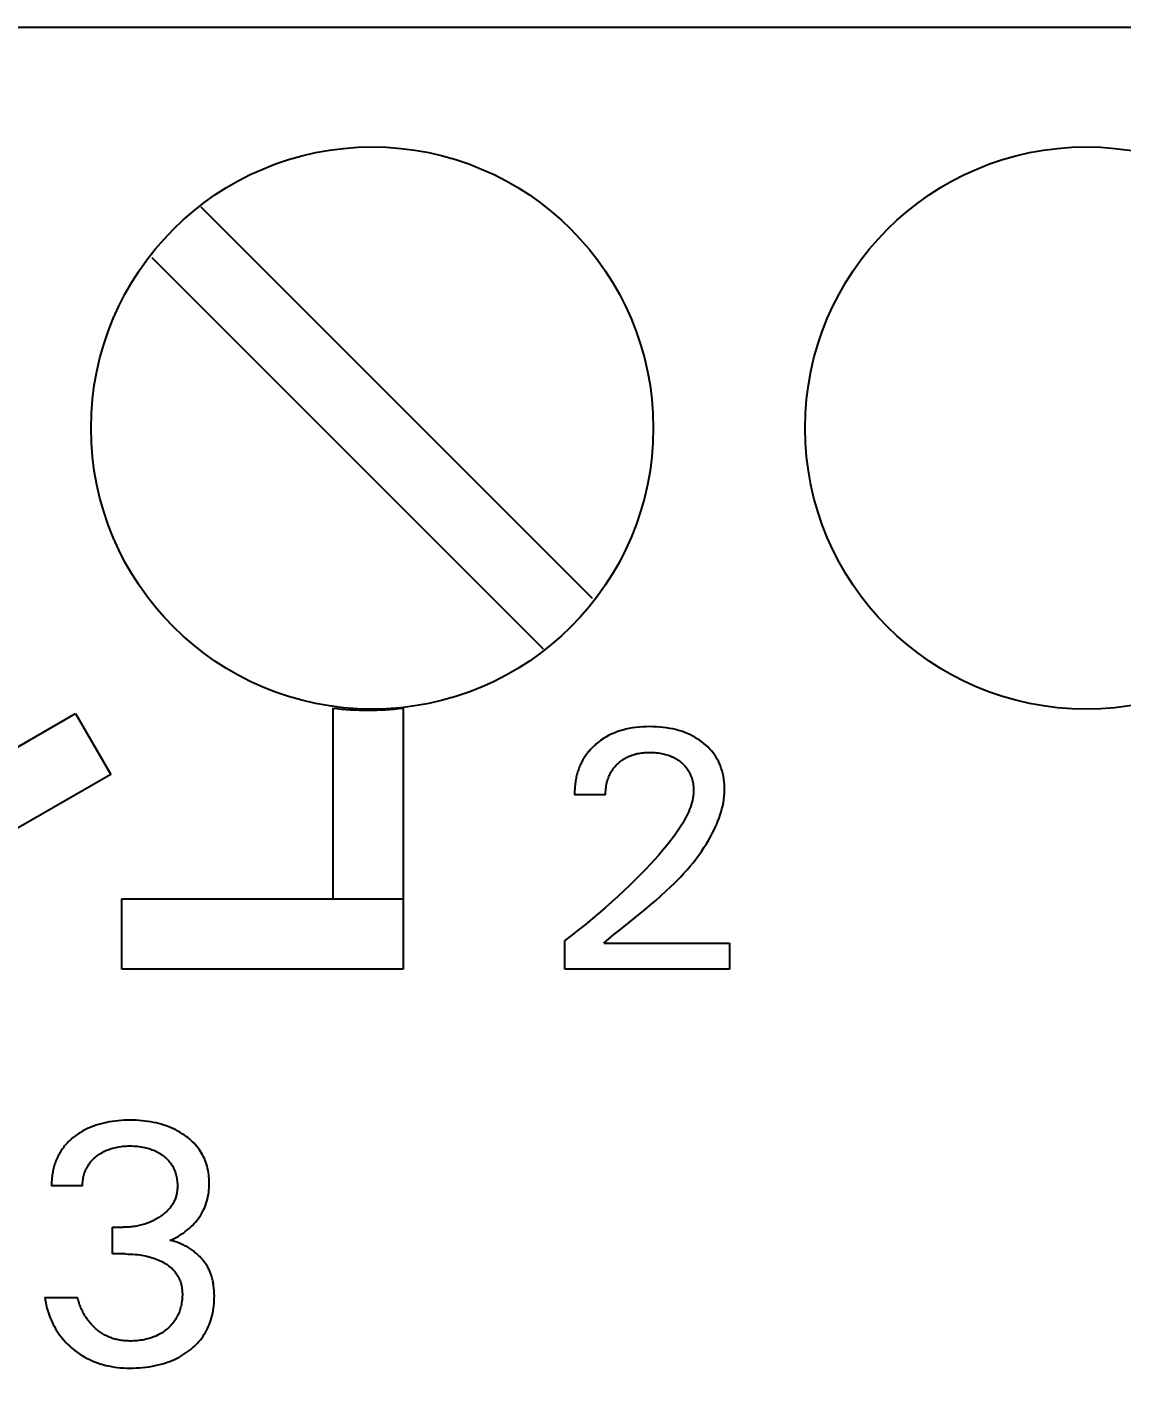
# Model space of a CAD drawing. Extents: x 0 to 420, y 0 to 297.
# Drawn here: x 155.44 to 163.22, y 171.09 to 180.86 of the extents above; entities that cross this region are included whole.
import ezdxf
from ezdxf.enums import TextEntityAlignment as Align

# ---------------------------------------------------------------- set-up
doc = ezdxf.new("R2010")
doc.units = 0
doc.header["$LTSCALE"] = 23.1
doc.layers.add('10000_FRONT', color=7, linetype='CONTINUOUS')
doc.layers.add('10100_DIM_FRONT', color=7, linetype='CONTINUOUS')
doc.dimstyles.get("Standard").update_dxf_attribs({"dimtxt": 2.5, "dimasz": 2.5, "dimexe": 1.25, "dimexo": 0.625, "dimtad": 1, "dimcen": 2.5, "dimazin": 3, "dimtfac": 1, "dimtmove": 0, "dimatfit": 3})

# ---------------------------------------------------------------- blocks, each defined once
blk = doc.blocks.new('*D1')
at = {"layer": '10100_DIM_FRONT', "color": 7, "linetype": 'CONTINUOUS'}
for p, q in [((138.9631, 175.0064), (138.9631, 152.8464)), ((183.2631, 170.8564), (183.2631, 152.8464)), ((138.9631, 154.8464), (161.1131, 154.8464)), ((183.2631, 154.8464), (161.1131, 154.8464))]:
    blk.add_line(p, q, dxfattribs=at)
for points in [[(142.4631, 155.3464), (138.9631, 154.8464), (142.4631, 154.3464)], [(179.7631, 154.3464), (183.2631, 154.8464), (179.7631, 155.3464)]]:
    blk.add_solid(points, dxfattribs=at)
blk.add_text('44.3', height=3.5, dxfattribs=at).set_placement((155.9642, 155.7214), (165.9642, 155.7214), align=Align.FIT)

msp = doc.modelspace()

# ---------------------------------------------------------------- linework, layer by layer
at = {"layer": '10000_FRONT', "color": 7, "linetype": 'CONTINUOUS'}
for p, q in [((182.2631, 180.8564), (148.7631, 180.8564)), ((159.4607, 176.7924), (156.6758, 179.5773)), ((156.3256, 179.2204), (159.1105, 176.4355)), ((153.4992, 174.6564), (155.7831, 175.9751)), ((155.7831, 175.9751), (156.0331, 175.542)), ((157.6131, 176.014), (157.6131, 174.6564)), ((158.1131, 176.014), (158.1131, 174.1564)), ((159.6557, 175.8514), (159.6347, 175.8442)), ((159.677, 175.8577), (159.6557, 175.8514)), ((159.6985, 175.8633), (159.677, 175.8577)), ((159.7202, 175.868), (159.6985, 175.8633)), ((159.7444, 175.8724), (159.7202, 175.868)), ((159.7687, 175.8759), (159.7444, 175.8724)), ((159.7931, 175.8785), (159.7687, 175.8759)), ((159.8176, 175.8803), (159.7931, 175.8785)), ((159.8422, 175.8813), (159.8176, 175.8803)), ((159.8668, 175.8817), (159.8422, 175.8813)), ((159.8907, 175.8814), (159.8668, 175.8817)), ((159.9147, 175.8805), (159.8907, 175.8814)), ((159.9386, 175.8789), (159.9147, 175.8805)), ((159.9624, 175.8766), (159.9386, 175.8789)), ((159.9862, 175.8735), (159.9624, 175.8766)), ((160.0099, 175.8697), (159.9862, 175.8735)), ((160.031, 175.8655), (160.0099, 175.8697)), ((160.0521, 175.8606), (160.031, 175.8655)), ((160.0729, 175.855), (160.0521, 175.8606)), ((160.0936, 175.8486), (160.0729, 175.855)), ((160.1139, 175.8415), (160.0936, 175.8486)), ((159.4811, 175.7535), (159.475, 175.748)), ((159.4872, 175.7588), (159.4811, 175.7535)), ((159.5037, 175.7721), (159.4872, 175.7588)), ((159.5207, 175.7847), (159.5037, 175.7721)), ((159.5382, 175.7965), (159.5207, 175.7847)), ((159.5563, 175.8075), (159.5382, 175.7965)), ((159.5748, 175.8177), (159.5563, 175.8075)), ((159.5937, 175.8271), (159.5748, 175.8177)), ((159.614, 175.8361), (159.5937, 175.8271)), ((159.6347, 175.8442), (159.614, 175.8361)), ((160.134, 175.8335), (160.1139, 175.8415)), ((160.1524, 175.8253), (160.134, 175.8335)), ((160.1706, 175.8163), (160.1524, 175.8253)), ((160.1883, 175.8067), (160.1706, 175.8163)), ((160.2057, 175.7962), (160.1883, 175.8067)), ((160.2226, 175.7851), (160.2057, 175.7962)), ((160.239, 175.7733), (160.2226, 175.7851)), ((160.2535, 175.7619), (160.239, 175.7733)), ((160.2675, 175.75), (160.2535, 175.7619)), ((160.281, 175.7374), (160.2675, 175.75)), ((159.397, 175.6534), (159.3926, 175.6458)), ((159.4016, 175.6608), (159.397, 175.6534)), ((159.406, 175.6677), (159.4016, 175.6608)), ((159.4105, 175.6744), (159.406, 175.6677)), ((159.4152, 175.6811), (159.4105, 175.6744)), ((159.42, 175.6877), (159.4152, 175.6811)), ((159.425, 175.6942), (159.42, 175.6877)), ((159.4301, 175.7006), (159.425, 175.6942)), ((159.4353, 175.7068), (159.4301, 175.7006)), ((159.4406, 175.713), (159.4353, 175.7068)), ((159.4461, 175.7191), (159.4406, 175.713)), ((159.4516, 175.7251), (159.4461, 175.7191)), ((159.4573, 175.731), (159.4516, 175.7251)), ((159.4631, 175.7368), (159.4573, 175.731)), ((159.469, 175.7424), (159.4631, 175.7368)), ((159.475, 175.748), (159.469, 175.7424)), ((159.6779, 175.648), (159.6862, 175.6532)), ((159.6862, 175.6532), (159.6946, 175.6581)), ((159.6946, 175.6581), (159.7032, 175.6627)), ((159.7032, 175.6627), (159.7122, 175.6671)), ((159.7122, 175.6671), (159.7214, 175.6713)), ((159.7214, 175.6713), (159.7307, 175.6751)), ((159.7307, 175.6751), (159.7401, 175.6786)), ((159.7401, 175.6786), (159.7497, 175.6818)), ((159.7497, 175.6818), (159.7593, 175.6847)), ((159.7593, 175.6847), (159.7691, 175.6873)), ((159.7691, 175.6873), (159.7789, 175.6896)), ((159.7789, 175.6896), (159.7897, 175.6918)), ((159.7897, 175.6918), (159.8006, 175.6937)), ((159.8006, 175.6937), (159.8116, 175.6952)), ((159.8116, 175.6952), (159.8226, 175.6964)), ((159.8226, 175.6964), (159.8336, 175.6974)), ((159.8336, 175.6974), (159.8446, 175.698)), ((159.8446, 175.698), (159.8557, 175.6984)), ((159.8557, 175.6984), (159.8668, 175.6986)), ((159.8668, 175.6986), (159.8791, 175.6985)), ((159.8791, 175.6985), (159.8914, 175.698)), ((159.8914, 175.698), (159.9037, 175.6973)), ((159.9037, 175.6973), (159.9159, 175.6962)), ((159.9159, 175.6962), (159.9281, 175.6948)), ((159.9281, 175.6948), (159.9403, 175.6931)), ((159.9403, 175.6931), (159.9524, 175.6909)), ((159.9524, 175.6909), (159.9619, 175.689)), ((159.9619, 175.689), (159.9714, 175.6868)), ((159.9714, 175.6868), (159.9808, 175.6843)), ((159.9808, 175.6843), (159.9901, 175.6816)), ((159.9901, 175.6816), (159.9993, 175.6787)), ((159.9993, 175.6787), (160.0084, 175.6754)), ((160.0084, 175.6754), (160.0174, 175.6719)), ((160.0174, 175.6719), (160.0263, 175.668)), ((160.0263, 175.668), (160.0346, 175.6642)), ((160.0346, 175.6642), (160.0427, 175.66)), ((160.0427, 175.66), (160.0507, 175.6556)), ((160.0507, 175.6556), (160.0586, 175.651)), ((160.294, 175.7244), (160.281, 175.7374)), ((160.3062, 175.7107), (160.294, 175.7244)), ((160.3179, 175.6965), (160.3062, 175.7107)), ((160.3287, 175.6817), (160.3179, 175.6965)), ((160.3387, 175.6666), (160.3287, 175.6817)), ((160.3479, 175.6511), (160.3387, 175.6666)), ((159.355, 175.5573), (159.3525, 175.5488)), ((159.3576, 175.5656), (159.355, 175.5573)), ((159.3604, 175.574), (159.3576, 175.5656)), ((159.3633, 175.5822), (159.3604, 175.574)), ((159.3664, 175.5904), (159.3633, 175.5822)), ((159.3697, 175.5986), (159.3664, 175.5904)), ((159.3731, 175.6067), (159.3697, 175.5986)), ((159.3767, 175.6147), (159.3731, 175.6067)), ((159.3804, 175.6226), (159.3767, 175.6147)), ((159.3843, 175.6304), (159.3804, 175.6226)), ((159.3884, 175.6381), (159.3843, 175.6304)), ((159.3926, 175.6458), (159.3884, 175.6381)), ((159.5876, 175.5498), (159.5918, 175.5575)), ((159.5918, 175.5575), (159.5962, 175.5648)), ((159.5962, 175.5648), (159.6008, 175.5721)), ((159.6008, 175.5721), (159.6057, 175.5791)), ((159.6057, 175.5791), (159.6108, 175.586)), ((159.6108, 175.586), (159.6162, 175.5927)), ((159.6162, 175.5927), (159.6217, 175.5993)), ((159.6217, 175.5993), (159.6275, 175.6057)), ((159.6275, 175.6057), (159.6335, 175.6119)), ((159.6335, 175.6119), (159.6397, 175.6178)), ((159.6397, 175.6178), (159.6469, 175.6244)), ((159.6469, 175.6244), (159.6543, 175.6307)), ((159.6543, 175.6307), (159.662, 175.6367)), ((159.662, 175.6367), (159.6699, 175.6425)), ((159.6699, 175.6425), (159.6779, 175.648)), ((160.0586, 175.651), (160.0663, 175.6461)), ((160.0663, 175.6461), (160.0739, 175.6409)), ((160.0739, 175.6409), (160.0812, 175.6355)), ((160.0812, 175.6355), (160.0884, 175.6299)), ((160.0884, 175.6299), (160.0949, 175.6245)), ((160.0949, 175.6245), (160.1012, 175.6189)), ((160.1012, 175.6189), (160.1073, 175.613)), ((160.1073, 175.613), (160.1132, 175.607)), ((160.1132, 175.607), (160.1189, 175.6008)), ((160.1189, 175.6008), (160.1244, 175.5944)), ((160.1244, 175.5944), (160.1296, 175.5878)), ((160.1296, 175.5878), (160.1346, 175.581)), ((160.1346, 175.581), (160.1393, 175.5741)), ((160.1393, 175.5741), (160.1438, 175.5669)), ((160.1438, 175.5669), (160.148, 175.5596)), ((160.148, 175.5596), (160.1519, 175.5521)), ((160.3563, 175.6351), (160.3479, 175.6511)), ((160.364, 175.6187), (160.3563, 175.6351)), ((160.3709, 175.602), (160.364, 175.6187)), ((160.3771, 175.5849), (160.3709, 175.602)), ((160.3826, 175.5676), (160.3771, 175.5849)), ((160.3876, 175.5485), (160.3826, 175.5676)), ((156.0331, 175.542), (153.6331, 174.1564)), ((159.3362, 175.4644), (159.3352, 175.4548)), ((159.3373, 175.4739), (159.3362, 175.4644)), ((159.3386, 175.4835), (159.3373, 175.4739)), ((159.3401, 175.4931), (159.3386, 175.4835)), ((159.3417, 175.5026), (159.3401, 175.4931)), ((159.3436, 175.5121), (159.3417, 175.5026)), ((159.3456, 175.5215), (159.3436, 175.5121)), ((159.3478, 175.531), (159.3456, 175.5215)), ((159.3502, 175.5403), (159.3478, 175.531)), ((159.3525, 175.5488), (159.3502, 175.5403)), ((159.557, 175.4517), (159.5587, 175.4625)), ((159.5587, 175.4625), (159.5607, 175.4733)), ((159.5607, 175.4733), (159.5631, 175.484)), ((159.5631, 175.484), (159.5653, 175.4925)), ((159.5653, 175.4925), (159.5677, 175.501)), ((159.5677, 175.501), (159.5704, 175.5094)), ((159.5704, 175.5094), (159.5733, 175.5177)), ((159.5733, 175.5177), (159.5765, 175.5259)), ((159.5765, 175.5259), (159.5799, 175.534)), ((159.5799, 175.534), (159.5836, 175.5419)), ((159.5836, 175.5419), (159.5876, 175.5498)), ((160.1519, 175.5521), (160.1555, 175.5444)), ((160.1555, 175.5444), (160.1589, 175.5367)), ((160.1589, 175.5367), (160.162, 175.5288)), ((160.162, 175.5288), (160.1649, 175.5208)), ((160.1649, 175.5208), (160.1675, 175.5127)), ((160.1675, 175.5127), (160.1698, 175.5046)), ((160.1698, 175.5046), (160.1722, 175.4955)), ((160.1722, 175.4955), (160.1742, 175.4864)), ((160.1742, 175.4864), (160.1759, 175.4772)), ((160.1759, 175.4772), (160.1774, 175.468)), ((160.1774, 175.468), (160.1785, 175.4587)), ((160.1785, 175.4587), (160.1793, 175.4494)), ((160.3919, 175.5292), (160.3876, 175.5485)), ((160.3952, 175.5098), (160.3919, 175.5292)), ((160.3978, 175.4902), (160.3952, 175.5098)), ((160.3995, 175.4705), (160.3978, 175.4902)), ((160.4004, 175.4508), (160.3995, 175.4705)), ((159.3331, 175.4164), (159.333, 175.4069)), ((159.333, 175.4069), (159.333, 175.3974)), ((159.5535, 175.3974), (159.333, 175.3974)), ((159.3334, 175.426), (159.3331, 175.4164)), ((159.3338, 175.4356), (159.3334, 175.426)), ((159.3344, 175.4452), (159.3338, 175.4356)), ((159.3352, 175.4548), (159.3344, 175.4452)), ((159.5535, 175.3974), (159.5536, 175.4082)), ((159.5536, 175.4082), (159.5539, 175.419)), ((159.5539, 175.419), (159.5546, 175.4299)), ((159.5546, 175.4299), (159.5556, 175.4408)), ((159.5556, 175.4408), (159.557, 175.4517)), ((160.1748, 175.3729), (160.1715, 175.3569)), ((160.1774, 175.389), (160.1748, 175.3729)), ((160.1791, 175.4052), (160.1774, 175.389)), ((160.18, 175.4215), (160.1791, 175.4052)), ((160.1793, 175.4494), (160.1799, 175.4401)), ((160.1799, 175.4401), (160.1801, 175.4308)), ((160.1801, 175.4308), (160.18, 175.4215)), ((160.3915, 175.3413), (160.3951, 175.3636)), ((160.3951, 175.3636), (160.3979, 175.3861)), ((160.3979, 175.3861), (160.3997, 175.4085)), ((160.3997, 175.4085), (160.4005, 175.4311)), ((160.4005, 175.4311), (160.4004, 175.4508)), ((160.1388, 175.2638), (160.1276, 175.2404)), ((160.1454, 175.2788), (160.1388, 175.2638)), ((160.1517, 175.2941), (160.1454, 175.2788)), ((160.1575, 175.3096), (160.1517, 175.2941)), ((160.1628, 175.3252), (160.1575, 175.3096)), ((160.1674, 175.341), (160.1628, 175.3252)), ((160.1715, 175.3569), (160.1674, 175.341)), ((160.3689, 175.2534), (160.3757, 175.2751)), ((160.3757, 175.2751), (160.3817, 175.2971)), ((160.3817, 175.2971), (160.387, 175.3191)), ((160.387, 175.3191), (160.3915, 175.3413)), ((160.0895, 175.1733), (160.0755, 175.1517)), ((160.1029, 175.1952), (160.0895, 175.1733)), ((160.1156, 175.2176), (160.1029, 175.1952)), ((160.1276, 175.2404), (160.1156, 175.2176)), ((160.3257, 175.1474), (160.3355, 175.1681)), ((160.3355, 175.1681), (160.3447, 175.1891)), ((160.3447, 175.1891), (160.3534, 175.2103)), ((160.3534, 175.2103), (160.3615, 175.2318)), ((160.3615, 175.2318), (160.3689, 175.2534)), ((160.0151, 175.0686), (159.9874, 175.0338)), ((160.0307, 175.089), (160.0151, 175.0686)), ((160.0461, 175.1096), (160.0307, 175.089)), ((160.061, 175.1305), (160.0461, 175.1096)), ((160.0755, 175.1517), (160.061, 175.1305)), ((160.2716, 175.0488), (160.2886, 175.0774)), ((160.2886, 175.0774), (160.3049, 175.1066)), ((160.3049, 175.1066), (160.3155, 175.1268)), ((160.3155, 175.1268), (160.3257, 175.1474)), ((159.9591, 174.9996), (159.9301, 174.9659)), ((159.9874, 175.0338), (159.9591, 174.9996)), ((160.2161, 174.9663), (160.2353, 174.9933)), ((160.2353, 174.9933), (160.2538, 175.0208)), ((160.2538, 175.0208), (160.2716, 175.0488)), ((159.8704, 174.9001), (159.8399, 174.8678)), ((159.9005, 174.9328), (159.8704, 174.9001)), ((159.9301, 174.9659), (159.9005, 174.9328)), ((160.1332, 174.8632), (160.1548, 174.8883)), ((160.1548, 174.8883), (160.1758, 174.9138)), ((160.1758, 174.9138), (160.1963, 174.9398)), ((160.1963, 174.9398), (160.2161, 174.9663)), ((159.7675, 174.7944), (159.7256, 174.7535)), ((159.8089, 174.8359), (159.7675, 174.7944)), ((159.8399, 174.8678), (159.8089, 174.8359)), ((160.042, 174.7668), (160.0654, 174.7903)), ((160.0654, 174.7903), (160.0885, 174.8142)), ((160.0885, 174.8142), (160.1111, 174.8385)), ((160.1111, 174.8385), (160.1332, 174.8632)), ((159.6831, 174.7131), (159.6401, 174.6733)), ((159.7256, 174.7535), (159.6831, 174.7131)), ((159.9107, 174.6458), (159.9471, 174.6778)), ((159.9471, 174.6778), (159.9829, 174.7104)), ((159.9829, 174.7104), (160.0182, 174.7435)), ((160.0182, 174.7435), (160.042, 174.7668)), ((156.1131, 174.1564), (156.1131, 174.6564)), ((156.1131, 174.6564), (158.1131, 174.6564)), ((159.5501, 174.5929), (159.5044, 174.5535)), ((159.5954, 174.6328), (159.5501, 174.5929)), ((159.6401, 174.6733), (159.5954, 174.6328)), ((159.7993, 174.5524), (159.8367, 174.5831)), ((159.8367, 174.5831), (159.8738, 174.6142)), ((159.8738, 174.6142), (159.9107, 174.6458)), ((159.4582, 174.5146), (159.4101, 174.4751)), ((159.5044, 174.5535), (159.4582, 174.5146)), ((159.6497, 174.4317), (159.7243, 174.4917)), ((159.7243, 174.4917), (159.7618, 174.5219)), ((159.7618, 174.5219), (159.7993, 174.5524)), ((159.3126, 174.3978), (159.2631, 174.36)), ((159.3616, 174.4362), (159.3126, 174.3978)), ((159.4101, 174.4751), (159.3616, 174.4362)), ((159.5763, 174.3719), (159.6128, 174.4018)), ((159.6128, 174.4018), (159.6497, 174.4317)), ((159.2631, 174.1564), (159.2631, 174.36)), ((159.5403, 174.3419), (159.5763, 174.3719)), ((159.5403, 174.3419), (160.4354, 174.3419)), ((160.4354, 174.3419), (160.4354, 174.1564)), ((158.1131, 174.1564), (156.1131, 174.1564)), ((160.4354, 174.1564), (159.2631, 174.1564)), ((155.854, 173.0149), (155.8447, 173.0101)), ((155.8634, 173.0196), (155.854, 173.0149)), ((155.8729, 173.0241), (155.8634, 173.0196)), ((155.8825, 173.0283), (155.8729, 173.0241)), ((155.8922, 173.0324), (155.8825, 173.0283)), ((155.9102, 173.0395), (155.8922, 173.0324)), ((155.9285, 173.0459), (155.9102, 173.0395)), ((155.9469, 173.0517), (155.9285, 173.0459)), ((155.9656, 173.057), (155.9469, 173.0517)), ((155.9844, 173.0616), (155.9656, 173.057)), ((156.0033, 173.0658), (155.9844, 173.0616)), ((156.0223, 173.0694), (156.0033, 173.0658)), ((156.0436, 173.0728), (156.0223, 173.0694)), ((156.065, 173.0757), (156.0436, 173.0728)), ((156.0865, 173.0779), (156.065, 173.0757)), ((156.108, 173.0796), (156.0865, 173.0779)), ((156.1296, 173.0808), (156.108, 173.0796)), ((156.1512, 173.0815), (156.1296, 173.0808)), ((156.1728, 173.0817), (156.1512, 173.0815)), ((156.1937, 173.0815), (156.1728, 173.0817)), ((156.2145, 173.0808), (156.1937, 173.0815)), ((156.2354, 173.0797), (156.2145, 173.0808)), ((156.2562, 173.078), (156.2354, 173.0797)), ((156.277, 173.0759), (156.2562, 173.078)), ((156.2977, 173.0732), (156.277, 173.0759)), ((156.3183, 173.0699), (156.2977, 173.0732)), ((156.337, 173.0664), (156.3183, 173.0699)), ((156.3556, 173.0625), (156.337, 173.0664)), ((156.3741, 173.058), (156.3556, 173.0625)), ((156.3924, 173.053), (156.3741, 173.058)), ((156.4106, 173.0474), (156.3924, 173.053)), ((156.4286, 173.0413), (156.4106, 173.0474)), ((156.4464, 173.0346), (156.4286, 173.0413)), ((156.463, 173.0277), (156.4464, 173.0346)), ((156.4794, 173.0204), (156.463, 173.0277)), ((156.4955, 173.0125), (156.4794, 173.0204)), ((155.7247, 172.9203), (155.7181, 172.9133)), ((155.7314, 172.9272), (155.7247, 172.9203)), ((155.7383, 172.9339), (155.7314, 172.9272)), ((155.7453, 172.9404), (155.7383, 172.9339)), ((155.7525, 172.9468), (155.7453, 172.9404)), ((155.7598, 172.9531), (155.7525, 172.9468)), ((155.7672, 172.9591), (155.7598, 172.9531)), ((155.7748, 172.9651), (155.7672, 172.9591)), ((155.7824, 172.9709), (155.7748, 172.9651)), ((155.791, 172.977), (155.7824, 172.9709)), ((155.7996, 172.983), (155.791, 172.977)), ((155.8084, 172.9888), (155.7996, 172.983)), ((155.8173, 172.9944), (155.8084, 172.9888)), ((155.8263, 172.9998), (155.8173, 172.9944)), ((155.8355, 173.005), (155.8263, 172.9998)), ((155.8447, 173.0101), (155.8355, 173.005)), ((156.5113, 173.0041), (156.4955, 173.0125)), ((156.5269, 172.9951), (156.5113, 173.0041)), ((156.5422, 172.9857), (156.5269, 172.9951)), ((156.5571, 172.9757), (156.5422, 172.9857)), ((156.5694, 172.9669), (156.5571, 172.9757)), ((156.5814, 172.9577), (156.5694, 172.9669)), ((156.5931, 172.9482), (156.5814, 172.9577)), ((156.6044, 172.9383), (156.5931, 172.9482)), ((156.6155, 172.928), (156.6044, 172.9383)), ((156.6261, 172.9173), (156.6155, 172.928)), ((156.6364, 172.9063), (156.6261, 172.9173)), ((155.6549, 172.8191), (155.651, 172.8105)), ((155.659, 172.8276), (155.6549, 172.8191)), ((155.6634, 172.836), (155.659, 172.8276)), ((155.6679, 172.8442), (155.6634, 172.836)), ((155.6726, 172.8524), (155.6679, 172.8442)), ((155.6776, 172.8604), (155.6726, 172.8524)), ((155.6827, 172.8683), (155.6776, 172.8604)), ((155.688, 172.8761), (155.6827, 172.8683)), ((155.6937, 172.8838), (155.688, 172.8761)), ((155.6995, 172.8914), (155.6937, 172.8838)), ((155.7055, 172.8989), (155.6995, 172.8914)), ((155.7117, 172.9062), (155.7055, 172.8989)), ((155.7181, 172.9133), (155.7117, 172.9062)), ((155.9224, 172.8173), (155.9294, 172.8231)), ((155.9294, 172.8231), (155.9366, 172.8287)), ((155.9366, 172.8287), (155.9457, 172.8352)), ((155.9457, 172.8352), (155.9549, 172.8414)), ((155.9549, 172.8414), (155.9643, 172.8473)), ((155.9643, 172.8473), (155.9739, 172.8529)), ((155.9739, 172.8529), (155.9837, 172.8581)), ((155.9837, 172.8581), (155.9937, 172.863)), ((155.9937, 172.863), (156.0038, 172.8675)), ((156.0038, 172.8675), (156.0146, 172.8719)), ((156.0146, 172.8719), (156.0255, 172.8759)), ((156.0255, 172.8759), (156.0366, 172.8796)), ((156.0366, 172.8796), (156.0477, 172.8829)), ((156.0477, 172.8829), (156.059, 172.8859)), ((156.059, 172.8859), (156.0703, 172.8885)), ((156.0703, 172.8885), (156.0818, 172.8908)), ((156.0818, 172.8908), (156.0943, 172.8929)), ((156.0943, 172.8929), (156.1069, 172.8947)), ((156.1069, 172.8947), (156.1195, 172.8961)), ((156.1195, 172.8961), (156.1322, 172.8972)), ((156.1322, 172.8972), (156.1449, 172.898)), ((156.1449, 172.898), (156.1576, 172.8984)), ((156.1576, 172.8984), (156.1704, 172.8986)), ((156.1704, 172.8986), (156.1834, 172.8984)), ((156.1834, 172.8984), (156.1964, 172.898)), ((156.1964, 172.898), (156.2093, 172.8973)), ((156.2093, 172.8973), (156.2223, 172.8962)), ((156.2223, 172.8962), (156.2352, 172.8948)), ((156.2352, 172.8948), (156.2481, 172.893)), ((156.2481, 172.893), (156.2609, 172.8908)), ((156.2609, 172.8908), (156.2724, 172.8885)), ((156.2724, 172.8885), (156.2839, 172.8859)), ((156.2839, 172.8859), (156.2952, 172.8829)), ((156.2952, 172.8829), (156.3065, 172.8796)), ((156.3065, 172.8796), (156.3177, 172.876)), ((156.3177, 172.876), (156.3287, 172.8719)), ((156.3287, 172.8719), (156.3396, 172.8675)), ((156.3396, 172.8675), (156.3484, 172.8636)), ((156.3484, 172.8636), (156.3572, 172.8594)), ((156.3572, 172.8594), (156.3658, 172.8549)), ((156.3658, 172.8549), (156.3742, 172.8502)), ((156.3742, 172.8502), (156.3825, 172.8452)), ((156.3825, 172.8452), (156.3907, 172.8399)), ((156.3907, 172.8399), (156.3987, 172.8344)), ((156.3987, 172.8344), (156.4065, 172.8287)), ((156.4065, 172.8287), (156.4136, 172.8231)), ((156.4136, 172.8231), (156.4205, 172.8173)), ((156.6462, 172.8949), (156.6364, 172.9063)), ((156.6555, 172.883), (156.6462, 172.8949)), ((156.664, 172.8715), (156.6555, 172.883)), ((156.6719, 172.8596), (156.664, 172.8715)), ((156.6795, 172.8474), (156.6719, 172.8596)), ((156.6865, 172.8349), (156.6795, 172.8474)), ((156.6931, 172.8221), (156.6865, 172.8349)), ((156.6992, 172.8091), (156.6931, 172.8221)), ((155.6241, 172.7291), (155.6221, 172.7196)), ((155.6263, 172.7385), (155.6241, 172.7291)), ((155.6288, 172.7479), (155.6263, 172.7385)), ((155.6314, 172.7572), (155.6288, 172.7479)), ((155.6342, 172.7663), (155.6314, 172.7572)), ((155.6372, 172.7753), (155.6342, 172.7663)), ((155.6403, 172.7842), (155.6372, 172.7753)), ((155.6437, 172.7931), (155.6403, 172.7842)), ((155.6472, 172.8018), (155.6437, 172.7931)), ((155.651, 172.8105), (155.6472, 172.8018)), ((155.8502, 172.7159), (155.8535, 172.7242)), ((155.8535, 172.7242), (155.8571, 172.7323)), ((155.8571, 172.7323), (155.8609, 172.7403)), ((155.8609, 172.7403), (155.865, 172.7481)), ((155.865, 172.7481), (155.8694, 172.7558)), ((155.8694, 172.7558), (155.8741, 172.7633)), ((155.8741, 172.7633), (155.8791, 172.7706)), ((155.8791, 172.7706), (155.8845, 172.7779)), ((155.8845, 172.7779), (155.8902, 172.785)), ((155.8902, 172.785), (155.8962, 172.7919)), ((155.8962, 172.7919), (155.9024, 172.7986)), ((155.9024, 172.7986), (155.9088, 172.805)), ((155.9088, 172.805), (155.9155, 172.8113)), ((155.9155, 172.8113), (155.9224, 172.8173)), ((156.4205, 172.8173), (156.4272, 172.8113)), ((156.4272, 172.8113), (156.4338, 172.8051)), ((156.4338, 172.8051), (156.4401, 172.7987)), ((156.4401, 172.7987), (156.4461, 172.7921)), ((156.4461, 172.7921), (156.4519, 172.7852)), ((156.4519, 172.7852), (156.4575, 172.7781)), ((156.4575, 172.7781), (156.4627, 172.7709)), ((156.4627, 172.7709), (156.4677, 172.7635)), ((156.4677, 172.7635), (156.4723, 172.7559)), ((156.4723, 172.7559), (156.4766, 172.7481)), ((156.4766, 172.7481), (156.4806, 172.7401)), ((156.4806, 172.7401), (156.4844, 172.7321)), ((156.4844, 172.7321), (156.4878, 172.7238)), ((156.4878, 172.7238), (156.491, 172.7155)), ((156.7049, 172.7959), (156.6992, 172.8091)), ((156.71, 172.7825), (156.7049, 172.7959)), ((156.7145, 172.769), (156.71, 172.7825)), ((156.7189, 172.7544), (156.7145, 172.769)), ((156.7226, 172.7396), (156.7189, 172.7544)), ((156.7258, 172.7247), (156.7226, 172.7396)), ((156.7285, 172.7096), (156.7258, 172.7247)), ((155.6125, 172.6333), (155.6124, 172.6238)), ((155.6124, 172.6238), (155.6125, 172.6142)), ((155.6128, 172.6429), (155.6125, 172.6333)), ((155.6133, 172.6525), (155.6128, 172.6429)), ((155.614, 172.6621), (155.6133, 172.6525)), ((155.6148, 172.6717), (155.614, 172.6621)), ((155.6159, 172.6813), (155.6148, 172.6717)), ((155.6171, 172.6909), (155.6159, 172.6813)), ((155.6186, 172.7005), (155.6171, 172.6909)), ((155.6202, 172.7101), (155.6186, 172.7005)), ((155.6221, 172.7196), (155.6202, 172.7101)), ((155.833, 172.6237), (155.8333, 172.6332)), ((155.833, 172.6142), (155.833, 172.6237)), ((155.8333, 172.6332), (155.8339, 172.6427)), ((155.8339, 172.6427), (155.8348, 172.6522)), ((155.8348, 172.6522), (155.8361, 172.6617)), ((155.8361, 172.6617), (155.8377, 172.6712)), ((155.8377, 172.6712), (155.8397, 172.6806)), ((155.8397, 172.6806), (155.8419, 172.6899)), ((155.8419, 172.6899), (155.8445, 172.6991)), ((155.8445, 172.6991), (155.8472, 172.7076)), ((155.8472, 172.7076), (155.8502, 172.7159)), ((156.491, 172.7155), (156.4939, 172.7071)), ((156.4939, 172.7071), (156.4965, 172.6986)), ((156.4965, 172.6986), (156.499, 172.6891)), ((156.499, 172.6891), (156.5012, 172.6797)), ((156.5012, 172.6797), (156.5031, 172.6701)), ((156.5031, 172.6701), (156.5046, 172.6605)), ((156.5046, 172.6605), (156.5059, 172.6508)), ((156.5059, 172.6508), (156.5068, 172.6411)), ((156.5068, 172.6411), (156.5074, 172.6314)), ((156.5074, 172.6314), (156.5077, 172.6216)), ((156.7306, 172.6945), (156.7285, 172.7096)), ((156.7322, 172.6793), (156.7306, 172.6945)), ((156.7333, 172.6641), (156.7322, 172.6793)), ((156.734, 172.6488), (156.7333, 172.6641)), ((156.7342, 172.6335), (156.734, 172.6488)), ((156.734, 172.6172), (156.7342, 172.6335)), ((155.833, 172.6142), (155.6125, 172.6142)), ((156.4934, 172.5263), (156.4909, 172.5196)), ((156.4957, 172.5331), (156.4934, 172.5263)), ((156.4978, 172.5401), (156.4957, 172.5331)), ((156.4997, 172.5471), (156.4978, 172.5401)), ((156.5014, 172.5541), (156.4997, 172.5471)), ((156.5028, 172.5612), (156.5014, 172.5541)), ((156.5041, 172.5684), (156.5028, 172.5612)), ((156.5051, 172.5756), (156.5041, 172.5684)), ((156.506, 172.5828), (156.5051, 172.5756)), ((156.5067, 172.59), (156.506, 172.5828)), ((156.5072, 172.5973), (156.5067, 172.59)), ((156.5076, 172.6045), (156.5072, 172.5973)), ((156.5077, 172.6118), (156.5076, 172.6045)), ((156.5077, 172.6216), (156.5077, 172.6118)), ((156.7212, 172.5207), (156.7248, 172.5365)), ((156.7248, 172.5365), (156.7277, 172.5525)), ((156.7277, 172.5525), (156.7301, 172.5686)), ((156.7301, 172.5686), (156.732, 172.5847)), ((156.732, 172.5847), (156.7332, 172.6009)), ((156.7332, 172.6009), (156.734, 172.6172)), ((156.4287, 172.4299), (156.4229, 172.4246)), ((156.4344, 172.4354), (156.4287, 172.4299)), ((156.4399, 172.441), (156.4344, 172.4354)), ((156.4452, 172.4468), (156.4399, 172.441)), ((156.4504, 172.4528), (156.4452, 172.4468)), ((156.455, 172.4583), (156.4504, 172.4528)), ((156.4593, 172.4639), (156.455, 172.4583)), ((156.4636, 172.4697), (156.4593, 172.4639)), ((156.4676, 172.4756), (156.4636, 172.4697)), ((156.4715, 172.4816), (156.4676, 172.4756)), ((156.4752, 172.4877), (156.4715, 172.4816)), ((156.4788, 172.4939), (156.4752, 172.4877)), ((156.4821, 172.5002), (156.4788, 172.4939)), ((156.4852, 172.5066), (156.4821, 172.5002)), ((156.4882, 172.513), (156.4852, 172.5066)), ((156.4909, 172.5196), (156.4882, 172.513)), ((156.6813, 172.4203), (156.6886, 172.4338)), ((156.6886, 172.4338), (156.6954, 172.4476)), ((156.6954, 172.4476), (156.7016, 172.4616)), ((156.7016, 172.4616), (156.7073, 172.4759)), ((156.7073, 172.4759), (156.7124, 172.4903)), ((156.7124, 172.4903), (156.717, 172.505)), ((156.717, 172.505), (156.7212, 172.5207)), ((156.2349, 172.332), (156.2252, 172.33)), ((156.2445, 172.3342), (156.2349, 172.332)), ((156.2541, 172.3366), (156.2445, 172.3342)), ((156.2636, 172.3393), (156.2541, 172.3366)), ((156.2731, 172.3421), (156.2636, 172.3393)), ((156.2825, 172.3452), (156.2731, 172.3421)), ((156.2918, 172.3484), (156.2825, 172.3452)), ((156.301, 172.3518), (156.2918, 172.3484)), ((156.31, 172.3554), (156.301, 172.3518)), ((156.319, 172.3592), (156.31, 172.3554)), ((156.3278, 172.3632), (156.319, 172.3592)), ((156.3366, 172.3674), (156.3278, 172.3632)), ((156.3452, 172.3718), (156.3366, 172.3674)), ((156.3538, 172.3764), (156.3452, 172.3718)), ((156.3622, 172.3812), (156.3538, 172.3764)), ((156.3706, 172.3862), (156.3622, 172.3812)), ((156.3788, 172.3913), (156.3706, 172.3862)), ((156.3854, 172.3957), (156.3788, 172.3913)), ((156.3919, 172.4002), (156.3854, 172.3957)), ((156.3983, 172.4048), (156.3919, 172.4002)), ((156.4046, 172.4095), (156.3983, 172.4048)), ((156.4108, 172.4144), (156.4046, 172.4095)), ((156.4169, 172.4194), (156.4108, 172.4144)), ((156.4229, 172.4246), (156.4169, 172.4194)), ((156.6028, 172.3219), (156.6143, 172.3329)), ((156.6143, 172.3329), (156.6254, 172.3444)), ((156.6254, 172.3444), (156.6361, 172.3562)), ((156.6361, 172.3562), (156.6463, 172.3685)), ((156.6463, 172.3685), (156.656, 172.3811)), ((156.656, 172.3811), (156.6652, 172.3942)), ((156.6652, 172.3942), (156.6735, 172.407)), ((156.6735, 172.407), (156.6813, 172.4203)), ((156.0463, 172.1299), (156.0463, 172.3203)), ((156.0463, 172.3203), (156.1222, 172.3203)), ((156.1326, 172.3203), (156.1222, 172.3203)), ((156.143, 172.3206), (156.1326, 172.3203)), ((156.1534, 172.3211), (156.143, 172.3206)), ((156.1638, 172.3218), (156.1534, 172.3211)), ((156.1742, 172.3226), (156.1638, 172.3218)), ((156.1845, 172.3237), (156.1742, 172.3226)), ((156.1949, 172.325), (156.1845, 172.3237)), ((156.2052, 172.3264), (156.1949, 172.325)), ((156.2155, 172.3282), (156.2052, 172.3264)), ((156.2252, 172.33), (156.2155, 172.3282)), ((156.4547, 172.2263), (156.4695, 172.2329)), ((156.4695, 172.2329), (156.4841, 172.2399)), ((156.4841, 172.2399), (156.4985, 172.2474)), ((156.4985, 172.2474), (156.5125, 172.2553)), ((156.5125, 172.2553), (156.5263, 172.2636)), ((156.5263, 172.2636), (156.5399, 172.2723)), ((156.5399, 172.2723), (156.5531, 172.2815)), ((156.5531, 172.2815), (156.5661, 172.291)), ((156.5661, 172.291), (156.5788, 172.301)), ((156.5788, 172.301), (156.591, 172.3112)), ((156.591, 172.3112), (156.6028, 172.3219)), ((156.4628, 172.2246), (156.4547, 172.2263)), ((156.471, 172.2227), (156.4628, 172.2246)), ((156.4791, 172.2206), (156.471, 172.2227)), ((156.4871, 172.2184), (156.4791, 172.2206)), ((156.4952, 172.2159), (156.4871, 172.2184)), ((156.5032, 172.2133), (156.4952, 172.2159)), ((156.5112, 172.2105), (156.5032, 172.2133)), ((156.5191, 172.2076), (156.5112, 172.2105)), ((156.527, 172.2044), (156.5191, 172.2076)), ((156.5348, 172.2011), (156.527, 172.2044)), ((156.5426, 172.1977), (156.5348, 172.2011)), ((156.5504, 172.194), (156.5426, 172.1977)), ((156.558, 172.1902), (156.5504, 172.194)), ((156.5656, 172.1863), (156.558, 172.1902)), ((156.5731, 172.1822), (156.5656, 172.1863)), ((156.5806, 172.1779), (156.5731, 172.1822)), ((156.5879, 172.1735), (156.5806, 172.1779)), ((156.5952, 172.1689), (156.5879, 172.1735)), ((156.6024, 172.1642), (156.5952, 172.1689)), ((156.6095, 172.1593), (156.6024, 172.1642)), ((156.6164, 172.1543), (156.6095, 172.1593)), ((156.6233, 172.1491), (156.6164, 172.1543)), ((156.6301, 172.1438), (156.6233, 172.1491)), ((156.6364, 172.1386), (156.6301, 172.1438)), ((156.6427, 172.1333), (156.6364, 172.1386)), ((156.139, 172.1299), (156.0463, 172.1299)), ((156.139, 172.1299), (156.1558, 172.1297)), ((156.1558, 172.1297), (156.1726, 172.1292)), ((156.1726, 172.1292), (156.1894, 172.1283)), ((156.1894, 172.1283), (156.2062, 172.127)), ((156.2062, 172.127), (156.2229, 172.1253)), ((156.2229, 172.1253), (156.2396, 172.1232)), ((156.2396, 172.1232), (156.2526, 172.1212)), ((156.2526, 172.1212), (156.2655, 172.119)), ((156.2655, 172.119), (156.2784, 172.1164)), ((156.2784, 172.1164), (156.2912, 172.1136)), ((156.2912, 172.1136), (156.3039, 172.1104)), ((156.3039, 172.1104), (156.3166, 172.1069)), ((156.3166, 172.1069), (156.3291, 172.1031)), ((156.3291, 172.1031), (156.3407, 172.0993)), ((156.3407, 172.0993), (156.3522, 172.0951)), ((156.3522, 172.0951), (156.3636, 172.0907)), ((156.3636, 172.0907), (156.3749, 172.0859)), ((156.3749, 172.0859), (156.386, 172.0808)), ((156.386, 172.0808), (156.3969, 172.0754)), ((156.3969, 172.0754), (156.4077, 172.0697)), ((156.4077, 172.0697), (156.416, 172.0649)), ((156.416, 172.0649), (156.4241, 172.06)), ((156.4241, 172.06), (156.4321, 172.0548)), ((156.4321, 172.0548), (156.4399, 172.0494)), ((156.4399, 172.0494), (156.4476, 172.0438)), ((156.4476, 172.0438), (156.4551, 172.0379)), ((156.4551, 172.0379), (156.4623, 172.0318)), ((156.6488, 172.1279), (156.6427, 172.1333)), ((156.6548, 172.1224), (156.6488, 172.1279)), ((156.6607, 172.1167), (156.6548, 172.1224)), ((156.6664, 172.111), (156.6607, 172.1167)), ((156.6721, 172.1051), (156.6664, 172.111)), ((156.6776, 172.0991), (156.6721, 172.1051)), ((156.6829, 172.093), (156.6776, 172.0991)), ((156.6881, 172.0868), (156.6829, 172.093)), ((156.6932, 172.0805), (156.6881, 172.0868)), ((156.6982, 172.0741), (156.6932, 172.0805)), ((156.7029, 172.0676), (156.6982, 172.0741)), ((156.7076, 172.061), (156.7029, 172.0676)), ((156.712, 172.0542), (156.7076, 172.061)), ((156.7164, 172.0474), (156.712, 172.0542)), ((156.7205, 172.0406), (156.7164, 172.0474)), ((156.7245, 172.0336), (156.7205, 172.0406)), ((156.4623, 172.0318), (156.4694, 172.0254)), ((156.4694, 172.0254), (156.4762, 172.0187)), ((156.4762, 172.0187), (156.4827, 172.0118)), ((156.4827, 172.0118), (156.4884, 172.0053)), ((156.4884, 172.0053), (156.4939, 171.9985)), ((156.4939, 171.9985), (156.4991, 171.9915)), ((156.4991, 171.9915), (156.5041, 171.9844)), ((156.5041, 171.9844), (156.5088, 171.977)), ((156.5088, 171.977), (156.5132, 171.9695)), ((156.5132, 171.9695), (156.5173, 171.9618)), ((156.5173, 171.9618), (156.5211, 171.954)), ((156.5211, 171.954), (156.5245, 171.946)), ((156.5245, 171.946), (156.5277, 171.9379)), ((156.7283, 172.0265), (156.7245, 172.0336)), ((156.7319, 172.0193), (156.7283, 172.0265)), ((156.7353, 172.0121), (156.7319, 172.0193)), ((156.7387, 172.0043), (156.7353, 172.0121)), ((156.742, 171.9965), (156.7387, 172.0043)), ((156.745, 171.9885), (156.742, 171.9965)), ((156.7478, 171.9805), (156.745, 171.9885)), ((156.7505, 171.9724), (156.7478, 171.9805)), ((156.7529, 171.9643), (156.7505, 171.9724)), ((156.7552, 171.956), (156.7529, 171.9643)), ((156.7573, 171.9477), (156.7552, 171.956)), ((156.7592, 171.9394), (156.7573, 171.9477)), ((156.7609, 171.931), (156.7592, 171.9394)), ((156.5277, 171.9379), (156.5306, 171.9293)), ((156.5306, 171.9293), (156.5332, 171.9205)), ((156.5332, 171.9205), (156.5354, 171.9117)), ((156.5354, 171.9117), (156.5373, 171.9027)), ((156.5373, 171.9027), (156.5389, 171.8937)), ((156.5389, 171.8937), (156.5402, 171.8846)), ((156.5402, 171.8846), (156.5412, 171.8755)), ((156.5412, 171.8755), (156.5419, 171.8663)), ((156.5419, 171.8663), (156.5424, 171.8571)), ((156.5424, 171.8571), (156.5427, 171.848)), ((156.5427, 171.848), (156.5427, 171.8367)), ((156.7625, 171.9226), (156.7609, 171.931)), ((156.764, 171.9141), (156.7625, 171.9226)), ((156.7652, 171.9056), (156.764, 171.9141)), ((156.7675, 171.8871), (156.7652, 171.9056)), ((156.769, 171.8684), (156.7675, 171.8871)), ((156.77, 171.8498), (156.769, 171.8684)), ((156.7704, 171.8311), (156.77, 171.8498)), ((155.5643, 171.8203), (155.5673, 171.802)), ((155.5643, 171.8203), (155.7969, 171.8203)), ((155.5673, 171.802), (155.5708, 171.7837)), ((155.5708, 171.7837), (155.5748, 171.7655)), ((155.5748, 171.7655), (155.5793, 171.7475)), ((155.5793, 171.7475), (155.5844, 171.7295)), ((155.7995, 171.8103), (155.7969, 171.8203)), ((155.8023, 171.8004), (155.7995, 171.8103)), ((155.8053, 171.7906), (155.8023, 171.8004)), ((155.8085, 171.7808), (155.8053, 171.7906)), ((155.8119, 171.771), (155.8085, 171.7808)), ((155.8155, 171.7614), (155.8119, 171.771)), ((155.8193, 171.7518), (155.8155, 171.7614)), ((155.8233, 171.7423), (155.8193, 171.7518)), ((156.5306, 171.7482), (156.5278, 171.7384)), ((156.5333, 171.7591), (156.5306, 171.7482)), ((156.5357, 171.77), (156.5333, 171.7591)), ((156.5377, 171.781), (156.5357, 171.77)), ((156.5394, 171.7921), (156.5377, 171.781)), ((156.5407, 171.8032), (156.5394, 171.7921)), ((156.5417, 171.8143), (156.5407, 171.8032)), ((156.5424, 171.8255), (156.5417, 171.8143)), ((156.5427, 171.8367), (156.5424, 171.8255)), ((156.7647, 171.7436), (156.7669, 171.7609)), ((156.7669, 171.7609), (156.7685, 171.7784)), ((156.7685, 171.7784), (156.7696, 171.7959)), ((156.7696, 171.7959), (156.7702, 171.8135)), ((156.7702, 171.8135), (156.7704, 171.8311)), ((155.5844, 171.7295), (155.59, 171.7117)), ((155.59, 171.7117), (155.5961, 171.6941)), ((155.5961, 171.6941), (155.6028, 171.6767)), ((155.6028, 171.6767), (155.6095, 171.6605)), ((155.6095, 171.6605), (155.6167, 171.6446)), ((155.8275, 171.7328), (155.8233, 171.7423)), ((155.8317, 171.7242), (155.8275, 171.7328)), ((155.8359, 171.7156), (155.8317, 171.7242)), ((155.8404, 171.7071), (155.8359, 171.7156)), ((155.8451, 171.6987), (155.8404, 171.7071)), ((155.85, 171.6904), (155.8451, 171.6987)), ((155.855, 171.6822), (155.85, 171.6904)), ((155.8603, 171.6742), (155.855, 171.6822)), ((155.8657, 171.6663), (155.8603, 171.6742)), ((155.8713, 171.6585), (155.8657, 171.6663)), ((155.8769, 171.6512), (155.8713, 171.6585)), ((155.8828, 171.6439), (155.8769, 171.6512)), ((156.483, 171.6476), (156.4768, 171.6396)), ((156.4889, 171.6558), (156.483, 171.6476)), ((156.4945, 171.6643), (156.4889, 171.6558)), ((156.4998, 171.673), (156.4945, 171.6643)), ((156.5047, 171.6819), (156.4998, 171.673)), ((156.5093, 171.691), (156.5047, 171.6819)), ((156.5137, 171.7002), (156.5093, 171.691)), ((156.5177, 171.7096), (156.5137, 171.7002)), ((156.5214, 171.7191), (156.5177, 171.7096)), ((156.5247, 171.7287), (156.5214, 171.7191)), ((156.5278, 171.7384), (156.5247, 171.7287)), ((156.7405, 171.6448), (156.7457, 171.66)), ((156.7457, 171.66), (156.7503, 171.6753)), ((156.7503, 171.6753), (156.7548, 171.6922)), ((156.7548, 171.6922), (156.7587, 171.7092)), ((156.7587, 171.7092), (156.762, 171.7263)), ((156.762, 171.7263), (156.7647, 171.7436)), ((155.6167, 171.6446), (155.6244, 171.6289)), ((155.6244, 171.6289), (155.6325, 171.6134)), ((155.6325, 171.6134), (155.6411, 171.5982)), ((155.6411, 171.5982), (155.6502, 171.5833)), ((155.6502, 171.5833), (155.6598, 171.5687)), ((155.6598, 171.5687), (155.6698, 171.5544)), ((155.6698, 171.5544), (155.6803, 171.5405)), ((155.8888, 171.6368), (155.8828, 171.6439)), ((155.8949, 171.6298), (155.8888, 171.6368)), ((155.9013, 171.623), (155.8949, 171.6298)), ((155.9078, 171.6164), (155.9013, 171.623)), ((155.9144, 171.6099), (155.9078, 171.6164)), ((155.9212, 171.6035), (155.9144, 171.6099)), ((155.9282, 171.5974), (155.9212, 171.6035)), ((155.9348, 171.5918), (155.9282, 171.5974)), ((155.9415, 171.5864), (155.9348, 171.5918)), ((155.9483, 171.5811), (155.9415, 171.5864)), ((155.9553, 171.576), (155.9483, 171.5811)), ((155.9624, 171.5711), (155.9553, 171.576)), ((155.9696, 171.5664), (155.9624, 171.5711)), ((155.9769, 171.5618), (155.9696, 171.5664)), ((155.9843, 171.5574), (155.9769, 171.5618)), ((155.9918, 171.5532), (155.9843, 171.5574)), ((155.9994, 171.5492), (155.9918, 171.5532)), ((156.0071, 171.5454), (155.9994, 171.5492)), ((156.3598, 171.5486), (156.3492, 171.5439)), ((156.3697, 171.5535), (156.3598, 171.5486)), ((156.3795, 171.5586), (156.3697, 171.5535)), ((156.3891, 171.5641), (156.3795, 171.5586)), ((156.3985, 171.5699), (156.3891, 171.5641)), ((156.4078, 171.576), (156.3985, 171.5699)), ((156.4168, 171.5825), (156.4078, 171.576)), ((156.4256, 171.5892), (156.4168, 171.5825)), ((156.4342, 171.5962), (156.4256, 171.5892)), ((156.4419, 171.6028), (156.4342, 171.5962)), ((156.4494, 171.6097), (156.4419, 171.6028)), ((156.4566, 171.6168), (156.4494, 171.6097)), ((156.4636, 171.6242), (156.4566, 171.6168)), ((156.4703, 171.6318), (156.4636, 171.6242)), ((156.4768, 171.6396), (156.4703, 171.6318)), ((156.6901, 171.5452), (156.6988, 171.5585)), ((156.6988, 171.5585), (156.7071, 171.5722)), ((156.7071, 171.5722), (156.7148, 171.5863)), ((156.7148, 171.5863), (156.722, 171.6006)), ((156.722, 171.6006), (156.7287, 171.6151)), ((156.7287, 171.6151), (156.7349, 171.6299)), ((156.7349, 171.6299), (156.7405, 171.6448)), ((155.6803, 171.5405), (155.6913, 171.5269)), ((155.6913, 171.5269), (155.7027, 171.5137)), ((155.7027, 171.5137), (155.7145, 171.5009)), ((155.7145, 171.5009), (155.7267, 171.4884)), ((155.7267, 171.4884), (155.7393, 171.4764)), ((155.7393, 171.4764), (155.7522, 171.4647)), ((155.7522, 171.4647), (155.7656, 171.4534)), ((155.7656, 171.4534), (155.7812, 171.4409)), ((156.0149, 171.5418), (156.0071, 171.5454)), ((156.0227, 171.5384), (156.0149, 171.5418)), ((156.0307, 171.5352), (156.0227, 171.5384)), ((156.0387, 171.5322), (156.0307, 171.5352)), ((156.0468, 171.5294), (156.0387, 171.5322)), ((156.0549, 171.5268), (156.0468, 171.5294)), ((156.0632, 171.5244), (156.0549, 171.5268)), ((156.0714, 171.5222), (156.0632, 171.5244)), ((156.0797, 171.5203), (156.0714, 171.5222)), ((156.0895, 171.5182), (156.0797, 171.5203)), ((156.0994, 171.5164), (156.0895, 171.5182)), ((156.1093, 171.5149), (156.0994, 171.5164)), ((156.1192, 171.5136), (156.1093, 171.5149)), ((156.1292, 171.5126), (156.1192, 171.5136)), ((156.1391, 171.5118), (156.1292, 171.5126)), ((156.1491, 171.5112), (156.1391, 171.5118)), ((156.1591, 171.5108), (156.1491, 171.5112)), ((156.1692, 171.5106), (156.1591, 171.5108)), ((156.182, 171.5107), (156.1692, 171.5106)), ((156.1949, 171.511), (156.182, 171.5107)), ((156.2077, 171.5117), (156.1949, 171.511)), ((156.2206, 171.5127), (156.2077, 171.5117)), ((156.2334, 171.514), (156.2206, 171.5127)), ((156.2461, 171.5157), (156.2334, 171.514)), ((156.2588, 171.5177), (156.2461, 171.5157)), ((156.2714, 171.5201), (156.2588, 171.5177)), ((156.2828, 171.5226), (156.2714, 171.5201)), ((156.2941, 171.5253), (156.2828, 171.5226)), ((156.3054, 171.5284), (156.2941, 171.5253)), ((156.3165, 171.5318), (156.3054, 171.5284)), ((156.3275, 171.5355), (156.3165, 171.5318)), ((156.3384, 171.5395), (156.3275, 171.5355)), ((156.3492, 171.5439), (156.3384, 171.5395)), ((156.6024, 171.4507), (156.6147, 171.4611)), ((156.6147, 171.4611), (156.6268, 171.472)), ((156.6268, 171.472), (156.6384, 171.4832)), ((156.6384, 171.4832), (156.6496, 171.4948)), ((156.6496, 171.4948), (156.6604, 171.5068)), ((156.6604, 171.5068), (156.6708, 171.5192)), ((156.6708, 171.5192), (156.6807, 171.532)), ((156.6807, 171.532), (156.6901, 171.5452)), ((155.7812, 171.4409), (155.7974, 171.429)), ((155.7974, 171.429), (155.8139, 171.4176)), ((155.8139, 171.4176), (155.8307, 171.4068)), ((155.8307, 171.4068), (155.848, 171.3966)), ((155.848, 171.3966), (155.8656, 171.3871)), ((155.8656, 171.3871), (155.8835, 171.3781)), ((155.8835, 171.3781), (155.9019, 171.3697)), ((155.9019, 171.3697), (155.9205, 171.3619)), ((155.9205, 171.3619), (155.9395, 171.3548)), ((155.9395, 171.3548), (155.9586, 171.3484)), ((156.4111, 171.3512), (156.4311, 171.3576)), ((156.4311, 171.3576), (156.4509, 171.3647)), ((156.4509, 171.3647), (156.4704, 171.3725)), ((156.4704, 171.3725), (156.4862, 171.3793)), ((156.4862, 171.3793), (156.5017, 171.3867)), ((156.5017, 171.3867), (156.5171, 171.3945)), ((156.5171, 171.3945), (156.5322, 171.4028)), ((156.5322, 171.4028), (156.547, 171.4116)), ((156.547, 171.4116), (156.5615, 171.4208)), ((156.5615, 171.4208), (156.5757, 171.4305)), ((156.5757, 171.4305), (156.5897, 171.4407)), ((156.5897, 171.4407), (156.6024, 171.4507)), ((155.9586, 171.3484), (155.978, 171.3426)), ((155.978, 171.3426), (155.9975, 171.3374)), ((155.9975, 171.3374), (156.0172, 171.3329)), ((156.0172, 171.3329), (156.0383, 171.3288)), ((156.0383, 171.3288), (156.0596, 171.3254)), ((156.0596, 171.3254), (156.0809, 171.3227)), ((156.0809, 171.3227), (156.1023, 171.3207)), ((156.1023, 171.3207), (156.1237, 171.3192)), ((156.1237, 171.3192), (156.1452, 171.3183)), ((156.1452, 171.3183), (156.1668, 171.3178)), ((156.1668, 171.3178), (156.1901, 171.318)), ((156.1901, 171.318), (156.2135, 171.3187)), ((156.2135, 171.3187), (156.2368, 171.32)), ((156.2368, 171.32), (156.2601, 171.3219)), ((156.2601, 171.3219), (156.2833, 171.3244)), ((156.2833, 171.3244), (156.3064, 171.3276)), ((156.3064, 171.3276), (156.3294, 171.3315)), ((156.3294, 171.3315), (156.35, 171.3355)), ((156.35, 171.3355), (156.3705, 171.3402)), ((156.3705, 171.3402), (156.3909, 171.3454)), ((156.3909, 171.3454), (156.4111, 171.3512))]:
    msp.add_line(p, q, dxfattribs=at)
for centre in [(157.8931, 178.0064), (162.9731, 178.0064)]:
    msp.add_circle(centre, 2, dxfattribs=at)
msp.add_arc((157.8631, 178.0064), 2.008, 262.848, 277.152, dxfattribs=at)

# ---------------------------------------------------------------- dimensions: what is measured, and where the dimension line sits
at = {"layer": '10100_DIM_FRONT', "color": 7, "linetype": 'CONTINUOUS'}
dim = msp.add_linear_dim(base=(138.9631, 154.8464), p1=(183.2631, 170.8564), p2=(138.9631, 175.0064), angle=180, dimstyle='Standard', dxfattribs=at)
dim.commit()
dim.dimension.update_dxf_attribs({"geometry": '*D1', "text_midpoint": (160.9642, 157.4714), "dimtype": 128})

doc.saveas('drawing.dxf')
